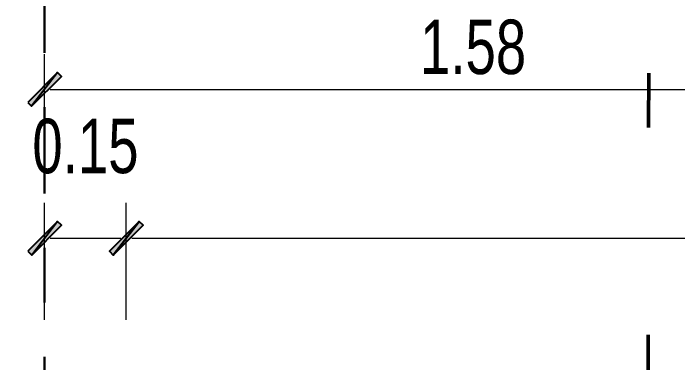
# Model space of a CAD drawing. Header units: millimetres. Extents: x 10610 to 10705, y -16613.7 to -16584.2.
# Drawn here: x 10614.858 to 10616.079, y -16586.996 to -16586.354 of the extents above; entities that cross this region are included whole.
import ezdxf
from ezdxf.enums import TextEntityAlignment as Align

# ---------------------------------------------------------------- set-up
doc = ezdxf.new("R2010")
doc.units = ezdxf.units.MM
doc.linetypes.add('DASHDOTX2', pattern=[50.8, 25.4, -12.7, 0, -12.7])
doc.linetypes.add('Punto & Rayas', pattern=[0.335139, 0.15875, -0.088194, 0, -0.088194])
doc.layers.add('0.6', color=252, linetype='Continuous', lineweight=50)
doc.layers.add('Nuevo_Estructura - Forjados', color=7, linetype='Continuous')
doc.layers.add('Nuevo_Estructura - Forjados_Pluma_Nº__209', color=7, linetype='Continuous', lineweight=30, true_color=0x3e4f7b)
doc.layers.add('Nuevo_Estructura - Forjados_Pluma_Nº__219', color=7, linetype='Continuous', lineweight=13, true_color=0x404b6a)
doc.styles.add('Estilo_Generado_1', font='arial.ttf')
doc.styles.add('mahico', font='GOTHIC.TTF', dxfattribs={"width": 0.75})
doc.dimstyles.new('Copia de 50 P', dxfattribs={"dimtxt": 0.1, "dimasz": 0.01, "dimexe": 0.065, "dimexo": 0.0625, "dimgap": 0.025, "dimtad": 1, "dimtih": 1, "dimtoh": 1, "dimzin": 0, "dimdsep": 46, "dimtxsty": 'mahico', "dimblk": 'pa cotas', "dimcen": 0.09, "dimdle": 0.3, "dimclrd": 256, "dimclre": 256, "dimclrt": 256, "dimadec": 0, "dimazin": 0, "dimtfac": 1, "dimtofl": 0, "dimtmove": 0, "dimatfit": 3, "dimfxl": 0.15, "dimfxlon": 1, "dimtolj": 1, "dimtzin": 0, "dimlwd": 5, "dimlwe": 5, "dimarcsym": 0})

# ---------------------------------------------------------------- blocks, each defined once
blk = doc.blocks.new('hjygfvdc')
at = {"layer": '0.6', "linetype": 'DASHDOTX2', "ltscale": 0.03}
blk.add_line((3030.3432, 68.8445), (3030.3974, 92.8394), dxfattribs=at)
blk = doc.blocks.new('Marcador de red estándar')
at = {"layer": 'Nuevo_Estructura - Forjados_Pluma_Nº__209', "color": 167, "linetype": 'Punto & Rayas', "lineweight": 30, "true_color": 0x3e4f7b}
blk.add_line((9.9, 0), (10.9, 0), dxfattribs=at)
at = {"layer": 'Nuevo_Estructura - Forjados_Pluma_Nº__219', "color": 167, "lineweight": 13, "true_color": 0x404b6a, "style": 'Estilo_Generado_1'}
for tag, p in [('AC_MarkerText_1_0', (-10.9725, -0.04)), ('AC_MarkerText_1_1', (11.2275, -0.04))]:
    blk.add_attdef(tag, text='', height=0.175, rotation=270, dxfattribs=at).set_placement(p, align=Align.TOP_CENTER)
blk = doc.blocks.new('pa cotas')
h = blk.add_hatch(color=256)
h.paths.add_polyline_path([(2.38, 3.09), (-3.09, -2.38), (-2.38, -3.09)])
h.paths.add_polyline_path([(3.09, 2.38), (2.38, 3.09), (-2.38, -3.09)])
blk.add_line((-2.38, -3.09), (2.38, 3.09))
blk.add_lwpolyline([(3.09, 2.38), (2.38, 3.09), (-3.09, -2.38), (-2.38, -3.09)], close=True)
blk = doc.blocks.new('*D694')
at = {"lineweight": 5, "transparency": 16777216}
for p, q in [((10600.4527, -16551.7931), (10600.4527, -16551.5781)), ((10602.0277, -16551.7931), (10602.0277, -16551.5781)), ((10600.4627, -16551.6431), (10602.0177, -16551.6431))]:
    blk.add_line(p, q, dxfattribs=at)
at = {"layer": 'Defpoints', "color": 0, "transparency": 16777216}
for p in [(10602.0277, -16551.6431), (10602.0277, -16552.1931), (10600.4527, -16552.2431)]:
    blk.add_point(p, dxfattribs=at)
at = {"lineweight": 5, "transparency": 16777216, "xscale": 0.01, "yscale": 0.01, "zscale": 0.01, "rotation": 180}
blk.add_blockref('pa cotas', (10600.4527, -16551.6431), dxfattribs=at)
at = {"lineweight": 5, "transparency": 16777216, "xscale": 0.01, "yscale": 0.01, "zscale": 0.01}
blk.add_blockref('pa cotas', (10602.0277, -16551.6431), dxfattribs=at)
at = {"transparency": 16777216, "insert": (10601.2402, -16551.5656), "char_height": 0.1, "attachment_point": 5, "style": 'mahico'}
blk.add_mtext('\\A1;1.58', dxfattribs=at)
blk = doc.blocks.new('*D695')
at = {"lineweight": 5, "transparency": 16777216}
for p, q in [((10614.9156, -16586.9169), (10614.9156, -16586.7019)), ((10615.0656, -16586.9169), (10615.0656, -16586.7019)), ((10614.9256, -16586.7669), (10615.0556, -16586.7669))]:
    blk.add_line(p, q, dxfattribs=at)
at = {"layer": 'Defpoints', "color": 0, "transparency": 16777216}
for p in [(10615.0656, -16586.7669), (10614.9156, -16587.0435), (10615.0656, -16587.0435)]:
    blk.add_point(p, dxfattribs=at)
at = {"lineweight": 5, "transparency": 16777216, "xscale": 0.01, "yscale": 0.01, "zscale": 0.01, "rotation": 180}
blk.add_blockref('pa cotas', (10614.9156, -16586.7669), dxfattribs=at)
at = {"lineweight": 5, "transparency": 16777216, "xscale": 0.01, "yscale": 0.01, "zscale": 0.01}
blk.add_blockref('pa cotas', (10615.0656, -16586.7669), dxfattribs=at)
at = {"transparency": 16777216, "insert": (10614.9906, -16586.5981), "char_height": 0.1, "attachment_point": 5, "style": 'mahico'}
blk.add_mtext('\\A1;0.15', dxfattribs=at)
blk = doc.blocks.new('*D711')
at = {"lineweight": 5, "transparency": 16777216}
for p, q in [((10615.0656, -16586.9169), (10615.0656, -16586.7019)), ((10621.7656, -16586.9169), (10621.7656, -16586.7019)), ((10615.0756, -16586.7669), (10621.7556, -16586.7669))]:
    blk.add_line(p, q, dxfattribs=at)
at = {"layer": 'Defpoints', "color": 0, "transparency": 16777216}
for p in [(10621.7656, -16586.7669), (10615.0656, -16587.0435), (10621.7656, -16587.0435)]:
    blk.add_point(p, dxfattribs=at)
at = {"lineweight": 5, "transparency": 16777216, "xscale": 0.01, "yscale": 0.01, "zscale": 0.01, "rotation": 180}
blk.add_blockref('pa cotas', (10615.0656, -16586.7669), dxfattribs=at)
at = {"lineweight": 5, "transparency": 16777216, "xscale": 0.01, "yscale": 0.01, "zscale": 0.01}
blk.add_blockref('pa cotas', (10621.7656, -16586.7669), dxfattribs=at)
at = {"transparency": 16777216, "insert": (10618.4156, -16586.6894), "char_height": 0.1, "attachment_point": 5, "style": 'mahico'}
blk.add_mtext('\\A1;6.70', dxfattribs=at)
blk = doc.blocks.new('fdvfvfdvdf')
at = {"layer": 'Nuevo_Estructura - Forjados', "color": 8, "linetype": 'Continuous', "lineweight": 15, "rotation": 90}
blk.add_blockref('Marcador de red estándar', (10600.4527, -16562.1931), dxfattribs=at)
dim = blk.add_linear_dim(base=(10602.0277454531, -16551.643130556), p1=(10600.4527454524, -16552.2431303854), p2=(10602.0277454531, -16552.1931303854), dimstyle='Copia de 50 P', override={"dimtmove": 1})
dim.commit()
dim.dimension.update_dxf_attribs({"geometry": '*D694', "text_midpoint": (10601.2402454527, -16551.5656152603)})

msp = doc.modelspace()

# ---------------------------------------------------------------- block references
at = {"lineweight": 70}
msp.add_blockref('hjygfvdc', (7585.632, -16677.6628), dxfattribs=at)
msp.add_blockref('fdvfvfdvdf', (14.4628, -34.8504))

# ---------------------------------------------------------------- dimensions: what is measured, and where the dimension line sits
dim = msp.add_linear_dim(base=(10615.0656, -16586.7669), p1=(10614.9156, -16587.0435), p2=(10615.0656, -16587.0435), dimstyle='Copia de 50 P', override={"dimtmove": 1})
dim.commit()
dim.dimension.update_dxf_attribs({"geometry": '*D695', "text_midpoint": (10614.9906, -16586.6756), "dimtype": 160})
dim = msp.add_linear_dim(base=(10621.7656, -16586.7669), p1=(10615.0656, -16587.0435), p2=(10621.7656, -16587.0435), dimstyle='Copia de 50 P', override={"dimtmove": 1})
dim.commit()
dim.dimension.update_dxf_attribs({"geometry": '*D711', "text_midpoint": (10618.4156, -16586.6894)})

doc.saveas('drawing.dxf')
